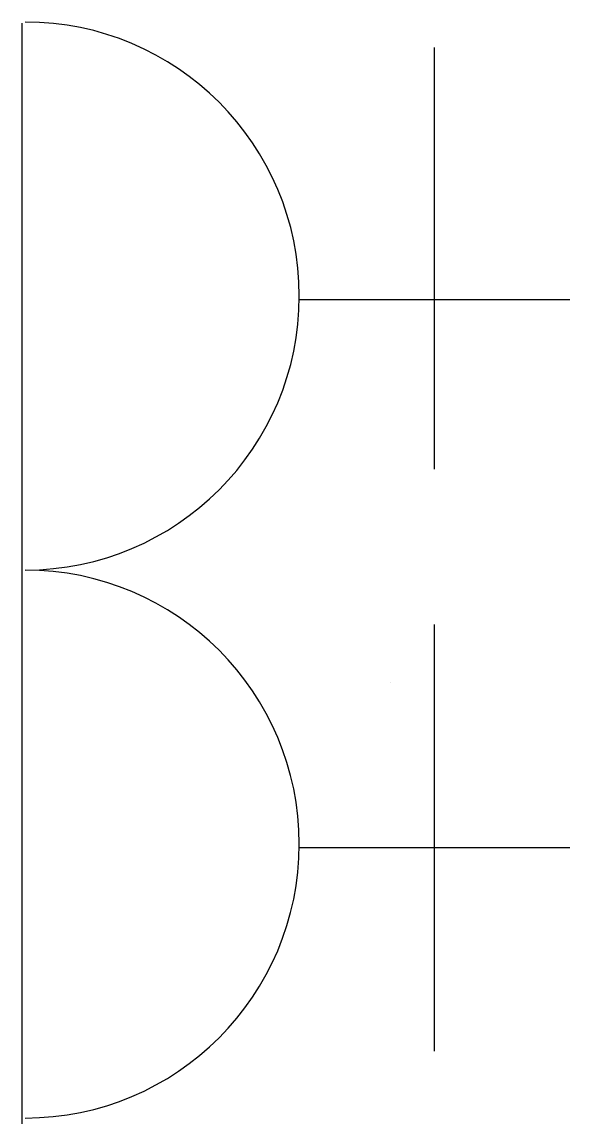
# Model space of a CAD drawing. Header units: millimetres. Extents: x 2709 to 3307, y 1054 to 2257.
import ezdxf

# ---------------------------------------------------------------- set-up
doc = ezdxf.new("R2010")
doc.units = ezdxf.units.MM
doc.layers.add('PDF_Geometry', color=7, linetype='Continuous', true_color=0xfd8379)

# ---------------------------------------------------------------- blocks, each defined once
blk = doc.blocks.new('SCKT')
at = {"layer": 'PDF_Geometry', "color": 1, "lineweight": 25}
for points in [[(-3.6, -604.4), (-3.6, 596.8)], [(446.2, 570.3), (446.2, 110)], [(298, 295.2), (594.3, 295.2)], [(446.2, -59.4), (446.2, -525)], [(398.5, -122.9), (398.5, -122.9)], [(298, -302.8), (594.3, -302.8)]]:
    blk.add_lwpolyline(points, dxfattribs=at)
blk.add_lwpolyline([(0, -597.9, 1), (0, 0, 1), (0, 598)], format="xyb", dxfattribs=at)

msp = doc.modelspace()

# ---------------------------------------------------------------- block references
msp.add_blockref('SCKT', (2712.9, 1658.6))

doc.saveas('drawing.dxf')
